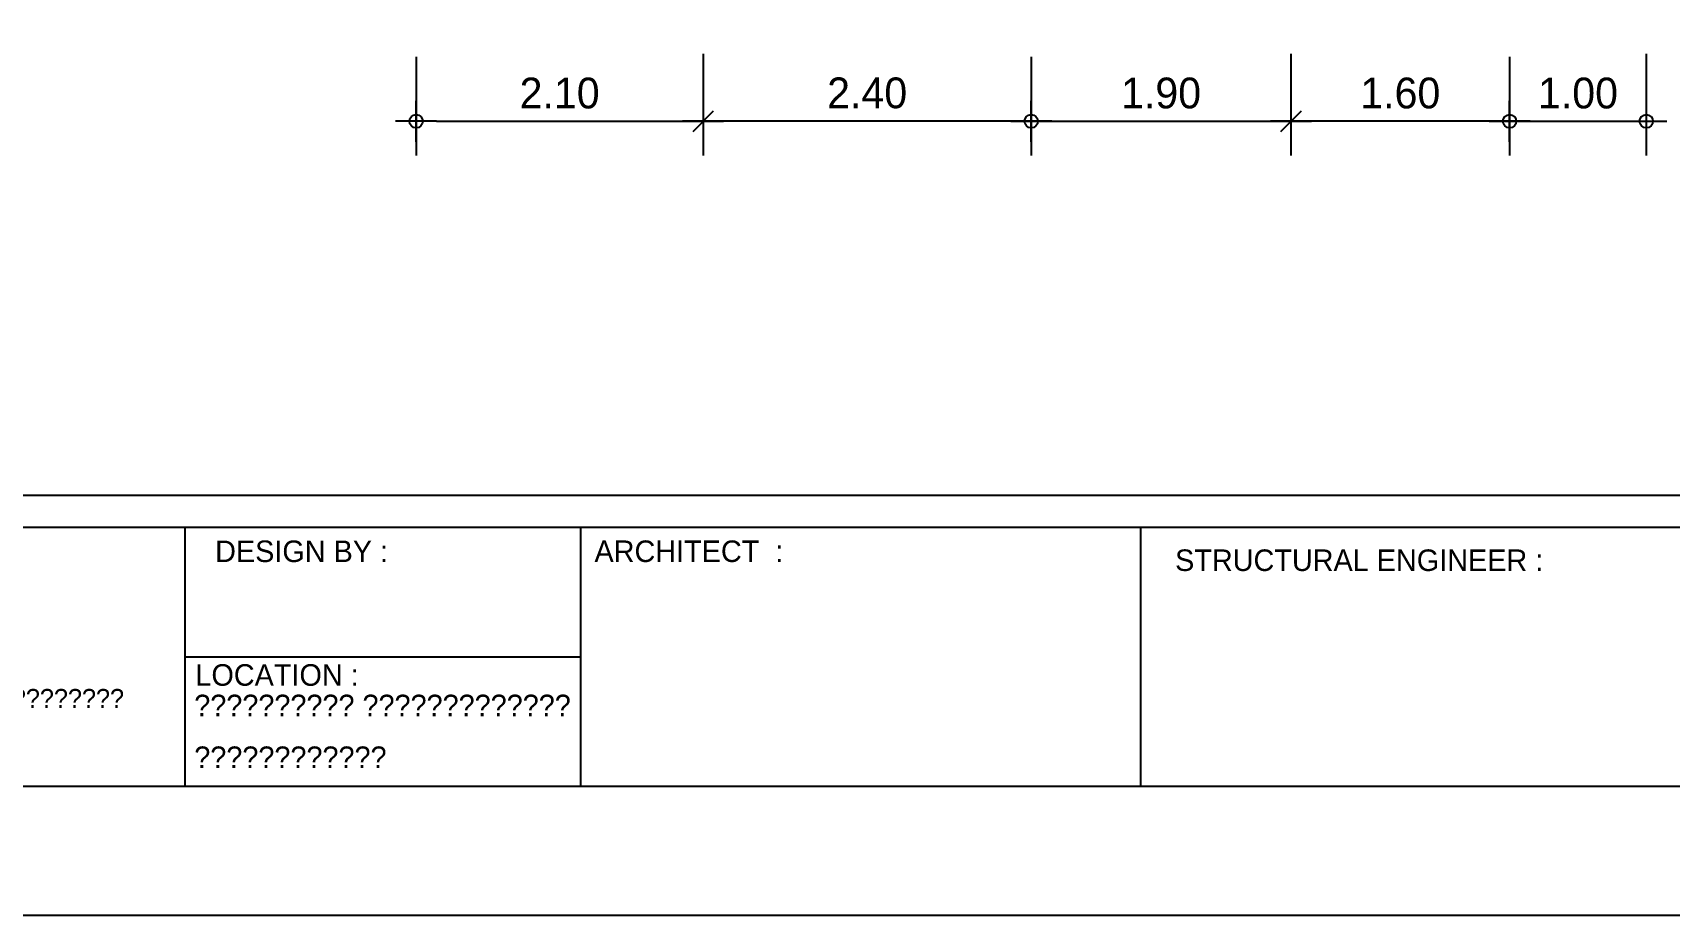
# Model space of a CAD drawing. Header units: inches. Extents: x -1366 to 1207, y -585 to 2554.
# Drawn here: x 722.01 to 733.99, y 1982.79 to 1989.25 of the extents above; entities that cross this region are included whole.
import ezdxf

# ---------------------------------------------------------------- set-up
doc = ezdxf.new("R2010")
doc.units = ezdxf.units.IN
doc.header["$MEASUREMENT"] = 0
doc.header["$PDSIZE"] = 0.05
doc.layers.get('DEFPOINTS').update_dxf_attribs({"linetype": 'CONTINUOUS'})
doc.layers.add('Bodr A3', color=13, linetype='CONTINUOUS', plot=False)
doc.layers.add('DIM', color=7, linetype='CONTINUOUS')
doc.layers.add('HEAD', color=7, linetype='CONTINUOUS')
doc.styles.add('style1', font='-DB 75 Narai', dxfattribs={"height": 0.125})
doc.styles.add('style10', font='THSarabun.ttf')
doc.styles.add('style2', font='THSarabun.ttf')
doc.dimstyles.new('C-C100', dxfattribs={"dimtxt": 0.225, "dimasz": 0.15, "dimexe": 0.25, "dimexo": 0, "dimgap": 0.09, "dimtad": 1, "dimtih": 1, "dimtoh": 1, "dimzin": 0, "dimdsep": 46, "dimtxsty": 'style10', "dimblk1": 'B-2', "dimblk2": 'B-2', "dimsah": 1, "dimcen": 0.09, "dimdle": 0.18, "dimclrd": 1, "dimclre": 7, "dimclrt": 4, "dimadec": 0, "dimazin": 0, "dimtfac": 1, "dimtix": 1, "dimtmove": 2, "dimatfit": 3, "dimldrblk": 'B-2', "dimfxl": 1, "dimtolj": 1, "dimtzin": 0, "dimarcsym": 0})
doc.dimstyles.new('C-L100', dxfattribs={"dimtxt": 0.225, "dimasz": 0.15, "dimexe": 0.25, "dimexo": 0, "dimgap": 0.09, "dimtad": 1, "dimtih": 1, "dimtoh": 1, "dimzin": 0, "dimdsep": 46, "dimtxsty": 'style10', "dimblk1": 'B-2', "dimblk2": 'B-3', "dimsah": 1, "dimcen": 0.09, "dimdle": 0.18, "dimclrd": 1, "dimclre": 7, "dimclrt": 4, "dimadec": 0, "dimazin": 0, "dimtfac": 1, "dimtix": 1, "dimtmove": 2, "dimatfit": 3, "dimldrblk": 'B-2', "dimfxl": 1, "dimtolj": 1, "dimtzin": 0, "dimarcsym": 0})

# ---------------------------------------------------------------- blocks, each defined once
blk = doc.blocks.new('B-2')
at = {"layer": 'DIM', "color": 2}
blk.add_line((0, 1), (0, -1), dxfattribs=at)
at = {"layer": 'DIM'}
blk.add_line((-1, 0), (1, 0), dxfattribs=at)
at = {"layer": 'DIM', "color": 2}
blk.add_circle((0, 0), 0.3249999999999993, dxfattribs=at)
blk = doc.blocks.new('B-3')
at = {"layer": 'DIM'}
blk.add_line((-1, 0), (1.000000000000001, 0), dxfattribs=at)
at = {"layer": 'DIM', "color": 7}
blk.add_line((-0.4949747468305832, -0.4949747468305827), (0.4949747468305832, 0.4949747468305823), dxfattribs=at)
blk = doc.blocks.new('*D721')
at = {"layer": 'DEFPOINTS', "color": 0, "transparency": 16777216}
for p in [(726.9116715470437, 1989.091002210376), (729.3116732855563, 1989.070606494474), (726.9116715470437, 1988.598267867085)]:
    blk.add_point(p, dxfattribs=at)
at = {"layer": 'DIM', "color": 7, "lineweight": -2, "transparency": 16777216}
for p, q in [((726.9116715470437, 1989.091002210376), (726.9116715470437, 1988.348267867085)), ((729.3116732855563, 1989.070606494474), (729.3116732855563, 1988.348267867085))]:
    blk.add_line(p, q, dxfattribs=at)
at = {"layer": 'DIM', "color": 1, "lineweight": -2, "transparency": 16777216}
blk.add_line((729.1616732855563, 1988.598267867085), (727.0616715470437, 1988.598267867085), dxfattribs=at)
at = {"layer": 'DIM', "color": 1, "lineweight": -2, "transparency": 16777216, "xscale": 0.15, "yscale": 0.15, "zscale": 0.15}
blk.add_blockref('B-2', (729.3116732855563, 1988.598267867085), dxfattribs=at)
at = {"layer": 'DIM', "color": 1, "lineweight": -2, "transparency": 16777216, "xscale": 0.15, "yscale": 0.15, "zscale": 0.15, "rotation": 180}
blk.add_blockref('B-3', (726.9116715470437, 1988.598267867085), dxfattribs=at)
at = {"layer": 'DIM', "color": 4, "transparency": 16777216, "insert": (728.1116724163, 1988.804494575159), "char_height": 0.225, "attachment_point": 5, "style": 'style10'}
blk.add_mtext('\\A1;2.40', dxfattribs=at)
blk = doc.blocks.new('*D722')
at = {"layer": 'DEFPOINTS', "color": 0, "transparency": 16777216}
for p in [(726.9116715470437, 1989.091002210376), (724.8116739697749, 1989.07061821416), (726.9116715470437, 1988.598267867085)]:
    blk.add_point(p, dxfattribs=at)
at = {"layer": 'DIM', "color": 7, "lineweight": -2, "transparency": 16777216}
for p, q in [((726.9116715470437, 1989.091002210376), (726.9116715470437, 1988.348267867085)), ((724.8116739697749, 1989.07061821416), (724.8116739697749, 1988.348267867085))]:
    blk.add_line(p, q, dxfattribs=at)
at = {"layer": 'DIM', "color": 1, "lineweight": -2, "transparency": 16777216}
blk.add_line((724.9616739697749, 1988.598267867085), (726.7616715470438, 1988.598267867085), dxfattribs=at)
at = {"layer": 'DIM', "color": 1, "lineweight": -2, "transparency": 16777216, "xscale": 0.15, "yscale": 0.15, "zscale": 0.15, "rotation": 180}
blk.add_blockref('B-2', (724.8116739697749, 1988.598267867085), dxfattribs=at)
at = {"layer": 'DIM', "color": 1, "lineweight": -2, "transparency": 16777216, "xscale": 0.15, "yscale": 0.15, "zscale": 0.15}
blk.add_blockref('B-3', (726.9116715470437, 1988.598267867085), dxfattribs=at)
at = {"layer": 'DIM', "color": 4, "transparency": 16777216, "insert": (725.8616727584093, 1988.803329978886), "char_height": 0.225, "attachment_point": 5, "style": 'style10'}
blk.add_mtext('\\A1;2.10', dxfattribs=at)
blk = doc.blocks.new('*D723')
at = {"layer": 'DEFPOINTS', "color": 0, "transparency": 16777216}
for p in [(731.2116826955004, 1989.091016859135), (729.3116732855563, 1989.070606494474), (731.2116826955004, 1988.598282515843)]:
    blk.add_point(p, dxfattribs=at)
at = {"layer": 'DIM', "color": 7, "lineweight": -2, "transparency": 16777216}
for p, q in [((731.2116826955004, 1989.091016859135), (731.2116826955004, 1988.348282515843)), ((729.3116732855563, 1989.070606494474), (729.3116732855563, 1988.348282515843))]:
    blk.add_line(p, q, dxfattribs=at)
at = {"layer": 'DIM', "color": 1, "lineweight": -2, "transparency": 16777216}
blk.add_line((729.4616732855562, 1988.598282515843), (731.0616826955004, 1988.598282515843), dxfattribs=at)
at = {"layer": 'DIM', "color": 1, "lineweight": -2, "transparency": 16777216, "xscale": 0.15, "yscale": 0.15, "zscale": 0.15, "rotation": 180}
blk.add_blockref('B-2', (729.3116732855563, 1988.598282515843), dxfattribs=at)
at = {"layer": 'DIM', "color": 1, "lineweight": -2, "transparency": 16777216, "xscale": 0.15, "yscale": 0.15, "zscale": 0.15}
blk.add_blockref('B-3', (731.2116826955004, 1988.598282515843), dxfattribs=at)
at = {"layer": 'DIM', "color": 4, "transparency": 16777216, "insert": (730.2616779905284, 1988.803577546899), "char_height": 0.225, "attachment_point": 5, "style": 'style10'}
blk.add_mtext('\\A1;1.90', dxfattribs=at)
blk = doc.blocks.new('*D724')
at = {"layer": 'DEFPOINTS', "color": 0, "transparency": 16777216}
for p in [(731.2116826955004, 1989.091016859135), (732.8116731217104, 1989.070617220672), (731.2116826955004, 1988.598293393457)]:
    blk.add_point(p, dxfattribs=at)
at = {"layer": 'DIM', "color": 7, "lineweight": -2, "transparency": 16777216}
for p, q in [((731.2116826955004, 1989.091016859135), (731.2116826955004, 1988.348293393457)), ((732.8116731217104, 1989.070617220672), (732.8116731217104, 1988.348293393457))]:
    blk.add_line(p, q, dxfattribs=at)
at = {"layer": 'DIM', "color": 1, "lineweight": -2, "transparency": 16777216}
blk.add_line((732.6616731217105, 1988.598293393457), (731.3616826955003, 1988.598293393457), dxfattribs=at)
at = {"layer": 'DIM', "color": 1, "lineweight": -2, "transparency": 16777216, "xscale": 0.15, "yscale": 0.15, "zscale": 0.15}
blk.add_blockref('B-2', (732.8116731217104, 1988.598293393457), dxfattribs=at)
at = {"layer": 'DIM', "color": 1, "lineweight": -2, "transparency": 16777216, "xscale": 0.15, "yscale": 0.15, "zscale": 0.15, "rotation": 180}
blk.add_blockref('B-3', (731.2116826955004, 1988.598293393457), dxfattribs=at)
at = {"layer": 'DIM', "color": 4, "transparency": 16777216, "insert": (732.0116779086054, 1988.803588424513), "char_height": 0.225, "attachment_point": 5, "style": 'style10'}
blk.add_mtext('\\A1;1.60', dxfattribs=at)
blk = doc.blocks.new('*D731')
at = {"layer": 'DEFPOINTS', "color": 0, "transparency": 16777216}
for p in [(733.8116731186233, 1989.091005830107), (732.8116731217104, 1989.070617220672), (733.8116731186233, 1988.598282515843)]:
    blk.add_point(p, dxfattribs=at)
at = {"layer": 'DIM', "color": 7, "lineweight": -2, "transparency": 16777216}
for p, q in [((733.8116731186233, 1989.091005830107), (733.8116731186233, 1988.348282515843)), ((732.8116731217104, 1989.070617220672), (732.8116731217104, 1988.348282515843))]:
    blk.add_line(p, q, dxfattribs=at)
at = {"layer": 'DIM', "color": 1, "lineweight": -2, "transparency": 16777216}
blk.add_line((732.9616731217104, 1988.598282515843), (733.6616731186233, 1988.598282515843), dxfattribs=at)
at = {"layer": 'DIM', "color": 1, "lineweight": -2, "transparency": 16777216, "xscale": 0.15, "yscale": 0.15, "zscale": 0.15, "rotation": 180}
blk.add_blockref('B-2', (732.8116731217104, 1988.598282515843), dxfattribs=at)
at = {"layer": 'DIM', "color": 1, "lineweight": -2, "transparency": 16777216, "xscale": 0.15, "yscale": 0.15, "zscale": 0.15}
blk.add_blockref('B-2', (733.8116731186233, 1988.598282515843), dxfattribs=at)
at = {"layer": 'DIM', "color": 4, "transparency": 16777216, "insert": (733.3116731201669, 1988.803344627644), "char_height": 0.225, "attachment_point": 5, "style": 'style10'}
blk.add_mtext('\\A1;1.00', dxfattribs=at)

msp = doc.modelspace()

# ---------------------------------------------------------------- linework, layer by layer
at = {"layer": 'Bodr A3'}
msp.add_lwpolyline([(712.8852396065421, 1982.791566582259), (754.8852396065421, 1982.791566582259), (754.8852396065421, 2012.491566582259), (712.8852396065421, 2012.491566582259)], close=True, dxfattribs=at)
at = {"layer": 'HEAD', "color": 150}
for p, q in [((723.122495249844, 1983.736743861296), (723.122495249844, 1985.628030580046)), ((726.016628842856, 1983.736743861296), (726.016628842856, 1985.628030580046)), ((730.114416733481, 1983.736743861296), (730.114416733481, 1985.628030580046)), ((723.122495249844, 1984.682387220671), (726.016628842856, 1984.682387220671))]:
    msp.add_line(p, q, dxfattribs=at)
at = {"layer": 'HEAD', "color": 5}
msp.add_lwpolyline([(713.8852396065421, 1985.864105442362), (753.8852396065421, 1985.864105442362), (753.8852396065421, 2011.491566582259), (713.8852396065421, 2011.491566582259)], close=True, dxfattribs=at)
at = {"layer": 'HEAD', "color": 150}
msp.add_lwpolyline([(716.8754097022305, 1983.736743861296), (753.8852396065421, 1983.736743861296), (753.8852396065421, 1985.628030580046), (716.8754097022305, 1985.628030580046)], close=True, dxfattribs=at)

# ---------------------------------------------------------------- texts
at = {"layer": 'HEAD', "color": 2, "style": 'style1'}
for s, p in [('DESIGN BY :', (723.3414321220589, 1985.374562514406)), ('ARCHITECT  :', (726.1166947895422, 1985.374863943918)), ('STRUCTURAL ENGINEER :', (730.3642794567187, 1985.309210538828)), ('LOCATION :', (723.1970784170521, 1984.469925344044))]:
    msp.add_text(s, height=0.1576072265625049, dxfattribs=at).set_placement(p)
at = {"layer": 'HEAD', "color": 6, "style": 'style2'}
msp.add_text('ตำบลท่าผาปุ้ม อำเภอแม่ลาน้อย', height=0.1379063232421917, dxfattribs=at).set_placement((720.3675392345829, 1984.308414094457))
at = {"layer": 'HEAD', "color": 7, "style": 'style2'}
for s, p in [('ตำบลสันปูเลย อำเภอดอยสะเก็ด', (723.1889274674944, 1984.247007041558)), ('จังหวัดเชียงใหม่', (723.1889274674944, 1983.868369015804))]:
    msp.add_text(s, height=0.1576072265625049, dxfattribs=at).set_placement(p)

# ---------------------------------------------------------------- dimensions: what is measured, and where the dimension line sits
at = {"layer": 'DIM'}
for base, p1, p2, picture, middle in [((726.9116715470437, 1988.598267867085), (724.8116739697749, 1989.07061821416), (726.9116715470437, 1989.091002210376), '*D722', (725.8616727584093, 1988.803329978886)), ((731.2116826955004, 1988.598282515843), (729.3116732855563, 1989.070606494474), (731.2116826955004, 1989.091016859135), '*D723', (730.2616779905284, 1988.803577546899))]:
    dim = msp.add_linear_dim(base=base, p1=p1, p2=p2, angle=180, dimstyle='C-L100', dxfattribs=at)
    dim.commit()
    dim.dimension.update_dxf_attribs({"geometry": picture, "text_midpoint": middle})
dim = msp.add_linear_dim(base=(726.9116715470437, 1988.598267867085), p1=(729.3116732855563, 1989.070606494474), p2=(726.9116715470437, 1989.091002210376), dimstyle='C-L100', dxfattribs=at)
dim.commit()
dim.dimension.update_dxf_attribs({"geometry": '*D721', "text_midpoint": (728.1116724163, 1988.804494575159)})
dim = msp.add_linear_dim(base=(731.2116826955004, 1988.598293393457), p1=(732.8116731217104, 1989.070617220672), p2=(731.2116826955004, 1989.091016859135), dimstyle='C-L100', override={"dimtxsty": 'style10', "dimldrblk": 'B-2'}, dxfattribs=at)
dim.commit()
dim.dimension.update_dxf_attribs({"geometry": '*D724', "text_midpoint": (732.0116779086054, 1988.803588424513)})
dim = msp.add_linear_dim(base=(733.8116731186233, 1988.598282515843), p1=(732.8116731217104, 1989.070617220672), p2=(733.8116731186233, 1989.091005830107), angle=180, dimstyle='C-C100', override={"dimtxsty": 'style10', "dimldrblk": 'B-2'}, dxfattribs=at)
dim.commit()
dim.dimension.update_dxf_attribs({"geometry": '*D731', "text_midpoint": (733.3116731201669, 1988.803344627644)})

doc.saveas('drawing.dxf')
